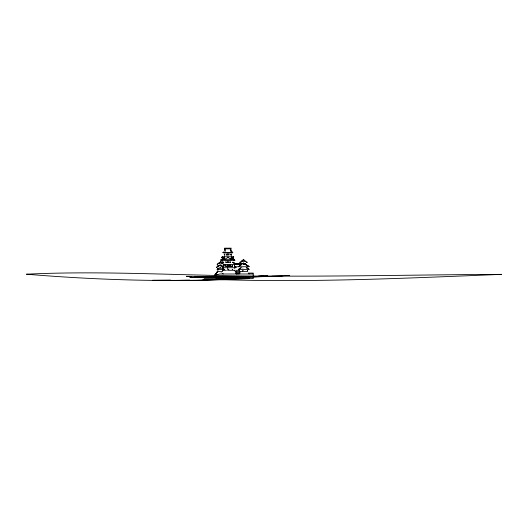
<?xml version="1.0" encoding="UTF-8"?>
<svg xmlns="http://www.w3.org/2000/svg" width="528" height="528" viewBox="0 0 528 528"><rect width="100%" height="100%" fill="white"/><g stroke="black" fill="none" stroke-linecap="round" stroke-linejoin="round"><path stroke-width="0.4" stroke-dasharray="2.64 1.98" d="M219.879 267.307L220.579 266.884M220.11 267.498L220.724 267.089M219.833 267.498L220.466 267.089M219.628 267.234L220.321 266.884M242.266 268.085L243.23 268.085M221.298 272.745L220.895 272.745L221.298 273.016"/><path stroke-width="0.79" d="M217.675 270.118L217.675 268.224M233.713 257.426L233.699 257.776L231.442 257.618L233.6 258.034L231.436 257.849L233.594 257.974L233.528 257.36M233.627 257.36L233.607 257.756M224.836 248.629L225.073 251.407L224.842 248.49M230.71 248.629L230.947 251.407L230.71 248.49M233.185 257.413L233.515 258.027M239.197 270.864L239.197 270.415L239.356 270.831M233.64 257.42L231.436 257.294L231.429 258.179M218.189 265.373L218.216 266.521L218.196 265.307M222.011 257.426L222.017 257.776L224.38 257.618L222.116 258.034M241.6 264.416L238.715 266.528L241.699 264.554M222.545 256.667L222.037 256.667M235.831 264.211L233.891 262.931M234.617 260.403L233.97 259.849M223.278 267.135L220.15 265.148L223.377 266.99M239.382 273.808L236.155 273.808M233.158 256.621L233.68 256.667M234.412 266.739L249.031 266.739C238.564 260.37 252.08 267.808 248.51 266.237M244.022 264.37L244.022 263.36L244.167 264.37L243.19 264.37L243.329 263.36L243.329 264.37M243.322 259.717L241.045 261.631M217.76 271.471L214.837 275.022L217.576 271.491L222.526 271.491L222.552 270.29L226.373 270.29M217.635 271.491L215.048 275.022L215.813 273.992M220.618 261.644L218.704 263.36L219.404 262.812M220.183 262.238L220.816 260.726L220.829 261.703L222.024 262.812M220.222 262.337C215.477 264.422 225.812 264.422 221.067 262.337M223.608 252.186L222.935 252.483L223.337 252.193M243.883 264.37L243.685 263.142L243.467 264.37M241.415 261.38L242.114 260.832M238.847 269.346L241.085 267.795M218.955 263.182L218.09 263.776M240.372 268.079L238.689 269.247M241.369 261.631L243.692 259.664L246.008 261.631M218.328 263.611L218.83 263.36M240.728 262.152L240.299 262.343L240.616 262.145M217.774 264.132L217.114 264.323L217.463 264.125M220.268 265.122L216.282 267.412L220.15 265.148M217.331 264.323L217.661 264.125M217.239 264.323L217.569 264.132M240.253 262.152L239.785 262.343M239.791 262.343L240.154 262.145M221.542 259.849L222.816 259.162M221.773 259.849L224.354 258.482M221.912 260.053L225.139 258.344M224.796 259.67L227.04 258.053A7.841 7.841 0 0 0 227.977 257.017A7.841 7.841 0 0 0 228.908 258.053L231.152 259.67M217.846 274.355L215.358 275.022L220.057 273.992L253.196 273.992M222.215 258.034C227.588 256.951 221.536 259.241 222.196 257.36M222.004 257.479L224.38 257.314L224.387 258.601M224.38 257.42L222.004 257.578M223.667 278.54L219.589 278.804L267.808 276.355M253.07 276.606L256.337 276.395M258.786 276.236L267.769 275.642M238.676 276.949L215.86 277.847L260.086 276.573M241.936 276.817L252.529 276.395M258.232 276.17L263.934 275.946M271.867 276.197L289.7 275.484M218.902 279.576C313.15 282.625 407.438 278.15 501.6 274.369C424.585 274.685 347.576 276.514 270.554 276.078C189.163 276.25 107.771 270.283 26.4 274.197C100.584 280.375 175.144 282.388 249.52 278.586M189.611 280.111L174.781 280.414L197.096 280.302L223.384 279.424L218.44 279.523M202.785 279.84L215.965 279.576M191.36 276.382L186.41 276.335L234.208 276.784L282.084 276.223M170.584 280.097L152.526 280.315L200.957 280.46M224.492 248.167L231.231 248.167M224.888 248.84L230.835 248.84M224.393 252.681L231.462 252.681M223.106 252.853L232.789 252.853M224.308 254.126L224.347 255.004M224.473 254.126L224.539 255.044M231.211 254.14L231.264 255.057M224.492 255.031L224.38 254.463M222.658 256.76L233.264 256.76M222.499 257.763L222.519 257.38L222.209 258.027M233.059 257.763L233.204 257.38M222.552 259.558L222.446 257.974M233.165 259.558L233.244 258.179M224.228 259.67L231.739 259.67M220.684 259.776L222.644 259.776M220.876 259.961L222.644 259.961M234.439 260.403L234.881 260.165L230.815 258.139M221.225 260.627L234.762 260.627L231.469 258.595M241.712 261.631L245.705 261.631L245.302 261.38M241.177 262.093L241.553 262.093M225.753 262.429L229.99 262.429L229.99 261.136M235.541 263.749L241.243 263.749M242.009 263.848L242.187 263.419L242.022 263.848M234.92 264.026L241.243 264.026M235.528 264.165L241.237 264.165M223.238 264.568L235.983 264.568L233.138 262.39M222.988 265.109L225.991 265.109L225.991 266.521M232.129 265.927L232.129 266.303M223.324 267.505L223.364 268.369M235.891 267.498L235.402 266.884M241.078 267.478L241.091 267.907M223.238 267.716L235.983 267.716L234.498 266.521M217.529 268.224L219.932 268.224M220.064 268.224L222.136 268.224M216.982 269.59L223.073 269.59L223.073 270.118M238.781 269.557L249.031 269.557M234.498 270.29L227.667 270.29L227.667 267.313M236.412 271.438L239.831 271.438M247.388 271.438L239.976 271.438L239.969 273.26M236.089 272.461L239.692 272.461M248.213 273.088L253.196 273.088L253.196 278.612L204.059 278.612M235.937 273.385L239.514 273.385M222.387 273.544L223.027 273.544L223.12 273.992M236.042 273.636L239.441 273.636M227.548 278.612L239.501 278.612M194.654 276.408L234.208 276.784M235.983 264.568L234.498 264.165L234.498 265.109M235.983 267.716L234.498 267.313L234.696 268.409M249.031 266.739L247.388 266.125L247.388 267.076M234.135 259.842L234.835 260.119M230.683 258.344L234.676 260.403M247.863 266.099L248.285 266.528L247.764 266.237M246.899 262.145L247.262 262.343L246.8 262.152M246.899 267.907L249.084 269.346L246.8 268.046M223.766 264.125L224.096 264.323L223.648 264.132M246.437 262.145L246.761 262.343L246.319 262.152M232.835 262.119L236.095 264.35L232.69 262.324M235 263.941L235.613 264.35M223.1 263.611L220.651 261.644M246.022 264.838L247.249 265.676M232.393 252.193L232.789 252.483L232.115 252.186M230.894 250.76L231.931 251.658M221.199 262.337L221.859 262.931M248.536 273.425L249.124 273.992M243.408 259.69L243.962 260.258M234.551 270.29L236.828 273.992M247.658 270.521L247.757 270.937M247.5 270.554L247.599 270.97M231.429 257.248L231.416 256.575M224.367 257.248L224.354 256.667M222.083 257.42L222.209 257.77L222.097 257.36M222.658 260.654L222.664 261.301M245.23 263.419L245.243 263.848L245.071 263.419M244.16 264.37L244.16 263.597A0.792 0.785 0 0 0 243.844 263.188M243.745 263.162L243.745 264.37M243.606 263.162L243.606 264.37M242.18 263.419L242.18 263.848M241.501 263.393L241.487 263.822M241.369 263.38L241.382 263.809M241.21 263.38L241.223 263.809M239.494 271.438L239.494 270.296L235.996 270.296L235.996 271.438M234.491 266.198L234.485 265.815L234.406 266.198M234.326 265.815L234.293 266.198M233.171 262.238L233.165 262.621M232.102 265.109L232.102 266.521L230.162 266.521L230.162 265.109M231.422 255.057L231.409 254.14L231.35 255.057M231.455 258.397L231.455 258.819M231.297 258.397L231.29 258.819M230.01 265.109L230.01 266.521L225.733 266.521L225.733 265.109M229.753 265.109L229.753 266.521M228.05 261.136L228.05 262.429M228.07 265.109L228.07 266.521M227.905 261.136L227.905 262.429M227.931 265.109L227.931 266.521M227.812 265.109L227.812 266.521M227.674 265.109L227.674 266.521M225.964 261.136L225.964 262.429M224.545 258.172L224.552 258.601M223.377 265.584L223.377 266.006L223.291 265.584M223.377 268.732L223.377 269.161M223.298 268.732L223.291 269.161M223.205 265.584L223.212 266.006M223.205 268.732L223.212 269.161M223.133 265.584L223.126 266.006M223.133 268.732L223.126 269.161M222.882 262.02L222.849 262.396M222.717 262.02L222.717 262.396M222.552 267.227L222.519 270.118M217.998 265.538L218.051 266.521M217.991 268.409L217.991 270.29M243.197 263.591A0.792 0.785 0 0 1 243.527 263.188M218.051 265.584L218.051 265.584M217.523 271.491L215.206 275.022L217.576 271.491M223.456 252.186L223.08 252.483L223.483 252.193M238.036 277.022L189.981 277.484L238.036 277.022M227.819 254.1L226.822 254.1L226.822 255.011L227.819 255.011L227.819 254.1M229.013 254.1L228.043 254.1L228.043 254.984L229.013 254.984L229.013 254.1M226.314 254.443L226.156 255.017L226.314 254.443M230.644 254.443L230.479 255.017L230.637 254.443M223.72 262.159L223.542 262.541L223.72 262.159M230.657 262.159L230.492 262.541L230.657 262.159M224.07 265.921L223.898 266.297L224.063 265.921M232.485 265.921L232.307 266.297L232.485 265.921M246.437 267.478L246.259 267.907L246.424 267.478M224.288 269.234L224.11 269.617L224.288 269.234M228.769 269.234L228.598 269.617L228.769 269.234M232.472 269.306L232.3 269.709L232.472 269.306M242.972 270.514L242.801 270.943L242.972 270.514M232.624 252.483L232.241 252.193L232.643 252.483M223.159 268.369L223.166 267.505L223.139 268.369"/></g></svg>
